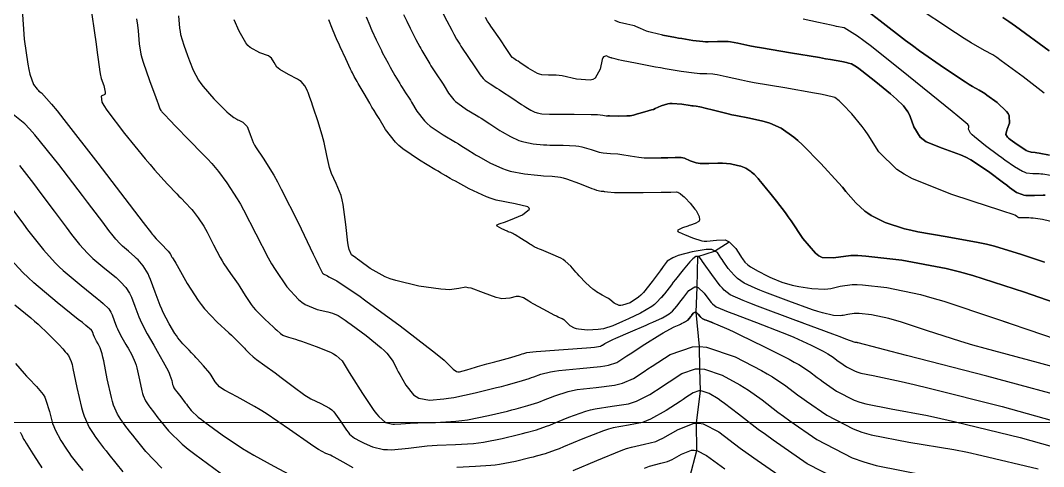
# Model space of a CAD drawing. Header units: metres. Extents: x 837117 to 838477, y 1189012 to 1191015.
# Drawn here: x 837775.3 to 837854.5, y 1189210.5 to 1189245 of the extents above; entities that cross this region are included whole.
import ezdxf

# ---------------------------------------------------------------- set-up
doc = ezdxf.new("R2010")
doc.units = ezdxf.units.M
doc.header["$LTSCALE"] = 0.3
doc.layers.add('COORD', color=7, linetype='Continuous', lineweight=20)
doc.layers.add('DRENAJE', color=5, linetype='Continuous', lineweight=25)
doc.layers.add('COTAS 10', color=1, linetype='Continuous')
doc.layers.add('COTAS INT', color=252, linetype='Continuous')

msp = doc.modelspace()

# ---------------------------------------------------------------- linework, layer by layer
at = {"layer": 'COORD'}
msp.add_line((837476.514, 1189213.872), (838476.514, 1189213.872), dxfattribs=at)
at = {"layer": 'COTAS 10'}
for points, elevation in [([(837780.689, 1189246.552), (837781.173, 1189243.202), (837781.266, 1189242.546), (837781.341, 1189242.007), (837781.462, 1189241.045), (837781.512, 1189240.765), (837781.542, 1189240.657), (837781.578, 1189240.536), (837781.768, 1189239.989), (837781.881, 1189239.477), (837781.869, 1189239.378), (837781.839, 1189239.297), (837781.573, 1189239.161), (837781.613, 1189238.709), (837781.776, 1189238.43), (837782.003, 1189238.084), (837783.372, 1189236.276), (837784.975, 1189234.307), (837785.352, 1189233.859), (837785.698, 1189233.453), (837786.706, 1189232.335), (837787.424, 1189231.594), (837787.588, 1189231.426), (837787.737, 1189231.273), (837788.15, 1189230.851), (837788.483, 1189230.487), (837788.582, 1189230.37), (837788.683, 1189230.246), (837789.074, 1189229.742), (837789.505, 1189229.086), (837789.632, 1189228.868), (837789.762, 1189228.633), (837790.262, 1189227.652), (837790.779, 1189226.65), (837790.921, 1189226.403), (837791.063, 1189226.168), (837791.569, 1189225.43), (837792.05, 1189224.769), (837792.175, 1189224.583), (837792.298, 1189224.396), (837792.712, 1189223.711), (837793.185, 1189223.01), (837793.344, 1189222.813), (837793.515, 1189222.614), (837794.235, 1189221.887), (837794.906, 1189221.269), (837795.047, 1189221.139), (837795.168, 1189221.027), (837795.443, 1189220.772), (837795.628, 1189220.643), (837795.693, 1189220.611), (837795.764, 1189220.581), (837796.07, 1189220.482), (837796.608, 1189220.319), (837796.826, 1189220.247), (837797.073, 1189220.164), (837798.213, 1189219.77), (837799.332, 1189219.314), (837799.565, 1189219.191), (837799.766, 1189219.071), (837800.215, 1189218.653), (837800.599, 1189218.017), (837800.757, 1189217.759), (837800.939, 1189217.467), (837801.786, 1189216.116), (837802.666, 1189214.812), (837802.87, 1189214.548), (837803.055, 1189214.327), (837803.579, 1189213.879), (837804.009, 1189213.755), (837804.136, 1189213.738), (837804.266, 1189213.729), (837804.764, 1189213.756), (837805.49, 1189213.821), (837805.765, 1189213.835), (837806.072, 1189213.847), (837807.444, 1189213.878), (837809.036, 1189213.97), (837809.482, 1189214.022), (837809.929, 1189214.084), (837811.562, 1189214.402), (837813.029, 1189214.759), (837813.372, 1189214.845), (837813.688, 1189214.927), (837814.603, 1189215.179), (837815.369, 1189215.429), (837815.592, 1189215.51), (837815.82, 1189215.596), (837816.681, 1189215.949), (837817.714, 1189216.282), (837818.049, 1189216.355), (837818.407, 1189216.421), (837819.878, 1189216.593), (837821.302, 1189216.772), (837821.63, 1189216.843), (837821.929, 1189216.923), (837822.769, 1189217.289), (837823.603, 1189217.833), (837823.898, 1189218.026), (837824.221, 1189218.236), (837825.619, 1189219.146), (837827.351, 1189219.743), (837827.884, 1189219.756), (837828.44, 1189219.703), (837830.645, 1189218.962), (837832.679, 1189217.905), (837833.129, 1189217.654), (837833.529, 1189217.42), (837834.565, 1189216.722), (837835.486, 1189216.016), (837835.815, 1189215.777), (837836.175, 1189215.519), (837837.739, 1189214.43), (837839.791, 1189213.372), (837840.459, 1189213.134), (837841.17, 1189212.919), (837844.098, 1189212.342), (837847.584, 1189211.771), (837848.647, 1189211.56), (837849.753, 1189211.325), (837854.098, 1189210.288)], 1730), ([(837802.071, 1189245.316), (837802.355, 1189244.638), (837802.44, 1189244.445), (837802.527, 1189244.249), (837802.865, 1189243.52), (837803.185, 1189242.854), (837803.262, 1189242.697), (837803.334, 1189242.552), (837803.549, 1189242.128), (837803.775, 1189241.711), (837803.854, 1189241.57), (837803.939, 1189241.418), (837804.306, 1189240.778), (837804.683, 1189240.139), (837804.776, 1189239.987), (837804.863, 1189239.846), (837805.133, 1189239.43), (837805.412, 1189239.001), (837805.505, 1189238.852), (837805.604, 1189238.689), (837806.018, 1189237.995), (837806.604, 1189237.24), (837806.813, 1189237.04), (837807.041, 1189236.844), (837808.032, 1189236.167), (837809.007, 1189235.593), (837809.225, 1189235.462), (837809.421, 1189235.342), (837809.942, 1189235.01), (837810.432, 1189234.701), (837810.608, 1189234.596), (837810.802, 1189234.483), (837811.649, 1189234.005), (837812.646, 1189233.549), (837812.934, 1189233.45), (837813.228, 1189233.363), (837814.332, 1189233.147), (837815.353, 1189233.035), (837815.594, 1189233.014), (837815.816, 1189232.997), (837816.47, 1189232.971), (837817.122, 1189232.882), (837817.344, 1189232.826), (837817.584, 1189232.755), (837818.6, 1189232.386), (837819.546, 1189232.016), (837819.741, 1189231.945), (837819.908, 1189231.888), (837820.27, 1189231.798), (837820.451, 1189231.79), (837820.504, 1189231.785), (837820.558, 1189231.778), (837820.763, 1189231.742), (837821.316, 1189231.71), (837821.59, 1189231.706), (837821.916, 1189231.703), (837823.529, 1189231.71), (837825.112, 1189231.726), (837825.419, 1189231.729), (837825.669, 1189231.732), (837826.097, 1189231.739), (837826.176, 1189231.723), (837826.206, 1189231.712), (837826.239, 1189231.698), (837826.388, 1189231.622), (837826.611, 1189231.449), (837826.691, 1189231.373), (837826.779, 1189231.286), (837827.164, 1189230.87), (837827.539, 1189230.412), (837827.621, 1189230.298), (837827.693, 1189230.189), (837827.875, 1189229.842), (837827.9, 1189229.57), (837827.874, 1189229.508), (837827.833, 1189229.452), (837827.566, 1189229.3), (837827.193, 1189229.177), (837827.087, 1189229.139), (837826.978, 1189229.1), (837826.572, 1189228.947), (837826.266, 1189228.803), (837826.22, 1189228.77), (837826.191, 1189228.739), (837826.228, 1189228.651), (837826.488, 1189228.535), (837826.6, 1189228.487), (837826.728, 1189228.431), (837827.336, 1189228.172), (837828.059, 1189227.961), (837828.26, 1189227.936), (837828.462, 1189227.925), (837829.194, 1189228.008), (837829.871, 1189228.017), (837830.038, 1189227.959), (837830.197, 1189227.877), (837830.695, 1189227.362), (837831.07, 1189226.782), (837831.152, 1189226.658), (837831.223, 1189226.55), (837831.399, 1189226.29), (837831.624, 1189226.089), (837831.727, 1189226.018), (837831.847, 1189225.94), (837832.425, 1189225.602), (837833.128, 1189225.24), (837833.326, 1189225.147), (837833.526, 1189225.057), (837834.262, 1189224.759), (837835.074, 1189224.513), (837835.322, 1189224.457), (837835.58, 1189224.405), (837836.597, 1189224.261), (837837.59, 1189224.218), (837837.834, 1189224.23), (837838.065, 1189224.254), (837838.783, 1189224.426), (837839.719, 1189224.559), (837840.085, 1189224.557), (837840.499, 1189224.539), (837842.383, 1189224.334), (837844.994, 1189223.781), (837845.867, 1189223.543), (837846.804, 1189223.268), (837850.729, 1189221.967), (837854.51, 1189220.655), (837855.357, 1189220.372)], 1740), ([(837855.066, 1189233.016), (837854.479, 1189233.108), (837854.328, 1189233.124), (837854.182, 1189233.135), (837853.698, 1189233.14), (837853.206, 1189233.209), (837853.056, 1189233.261), (837852.899, 1189233.327), (837852.281, 1189233.683), (837851.536, 1189234.205), (837851.3, 1189234.376), (837851.05, 1189234.558), (837850.039, 1189235.311), (837849.169, 1189236.012), (837849.008, 1189236.162), (837848.882, 1189236.292), (837848.718, 1189236.604), (837848.748, 1189236.774), (837848.745, 1189236.816), (837848.737, 1189236.855), (837848.665, 1189236.978), (837847.899, 1189237.617), (837847.453, 1189237.982), (837846.906, 1189238.428), (837844.083, 1189240.718), (837841.196, 1189243.007), (837840.607, 1189243.452), (837840.11, 1189243.815), (837839.078, 1189244.448), (837838.508, 1189244.575), (837838.303, 1189244.621), (837838.077, 1189244.671), (837837.09, 1189244.887), (837835.915, 1189245.129)], 1750), ([(837855.066, 1189233.016), (837854.479, 1189233.108), (837854.328, 1189233.124), (837854.182, 1189233.135), (837853.698, 1189233.14), (837853.206, 1189233.209), (837853.056, 1189233.261), (837852.899, 1189233.327), (837852.281, 1189233.683), (837851.536, 1189234.205), (837851.3, 1189234.376), (837851.05, 1189234.558), (837850.039, 1189235.311), (837849.169, 1189236.012), (837849.008, 1189236.162), (837848.882, 1189236.292), (837848.718, 1189236.604), (837848.748, 1189236.774), (837848.745, 1189236.816), (837848.737, 1189236.855), (837848.665, 1189236.978), (837847.899, 1189237.617), (837847.453, 1189237.982), (837846.906, 1189238.428), (837844.083, 1189240.718), (837841.196, 1189243.007), (837840.607, 1189243.452), (837840.11, 1189243.815), (837839.078, 1189244.448), (837838.508, 1189244.575), (837838.303, 1189244.621), (837838.077, 1189244.671), (837837.09, 1189244.887), (837835.915, 1189245.129)], 1750), ([(837824.923, 1189231.724), (837825.112, 1189231.726), (837825.419, 1189231.729), (837825.669, 1189231.732), (837826.097, 1189231.739), (837826.176, 1189231.723), (837826.206, 1189231.712), (837826.239, 1189231.698), (837826.388, 1189231.622), (837826.611, 1189231.449), (837826.691, 1189231.373), (837826.779, 1189231.286), (837827.164, 1189230.87), (837827.539, 1189230.412), (837827.621, 1189230.298), (837827.693, 1189230.189), (837827.875, 1189229.842), (837827.9, 1189229.57), (837827.874, 1189229.508), (837827.833, 1189229.452), (837827.566, 1189229.3), (837827.193, 1189229.177), (837827.087, 1189229.139), (837826.978, 1189229.1), (837826.572, 1189228.947), (837826.266, 1189228.803), (837826.22, 1189228.77), (837826.191, 1189228.739), (837826.228, 1189228.651), (837826.488, 1189228.535), (837826.6, 1189228.487), (837826.728, 1189228.431), (837827.336, 1189228.172), (837828.059, 1189227.961), (837828.26, 1189227.936), (837828.462, 1189227.925), (837829.194, 1189228.008), (837829.871, 1189228.017), (837830.038, 1189227.959), (837830.197, 1189227.877), (837830.695, 1189227.362), (837831.07, 1189226.782), (837831.152, 1189226.658), (837831.223, 1189226.55), (837831.399, 1189226.29), (837831.624, 1189226.089), (837831.727, 1189226.018), (837831.847, 1189225.94), (837832.425, 1189225.602), (837833.128, 1189225.24), (837833.326, 1189225.147), (837833.526, 1189225.057), (837834.262, 1189224.759), (837835.074, 1189224.513), (837835.322, 1189224.457), (837835.58, 1189224.405), (837836.597, 1189224.261), (837837.59, 1189224.218), (837837.834, 1189224.23), (837838.065, 1189224.254), (837838.783, 1189224.426), (837839.719, 1189224.559), (837840.085, 1189224.557), (837840.499, 1189224.539), (837842.383, 1189224.334), (837844.994, 1189223.781), (837845.867, 1189223.543), (837846.804, 1189223.268), (837850.729, 1189221.967), (837851.82, 1189221.589)], 1740), ([(837786.263, 1189210.325), (837785.018, 1189211.626), (837784.195, 1189212.658), (837784.017, 1189212.881), (837783.862, 1189213.076), (837783.486, 1189213.557), (837783.243, 1189213.89), (837783.171, 1189213.992), (837783.098, 1189214.099), (837782.819, 1189214.52), (837782.524, 1189215.214), (837782.44, 1189215.492), (837782.355, 1189215.808), (837782.042, 1189217.259), (837781.764, 1189218.66), (837781.702, 1189218.943), (837781.646, 1189219.182), (837781.497, 1189219.667), (837781.388, 1189219.861), (837781.357, 1189219.916), (837781.325, 1189219.971), (837781.209, 1189220.174), (837781.102, 1189220.377), (837781.076, 1189220.432), (837781.052, 1189220.486), (837780.979, 1189220.677), (837780.918, 1189220.844), (837780.901, 1189220.883), (837780.883, 1189220.918), (837780.82, 1189221.021), (837780.374, 1189221.399), (837780.116, 1189221.609), (837779.798, 1189221.864), (837778.164, 1189223.164), (837776.343, 1189224.697), (837775.908, 1189225.099), (837775.502, 1189225.491), (837774.288, 1189226.826)], 1720)]:
    msp.add_lwpolyline(points, dxfattribs=dict(at, elevation=elevation))
at = {"layer": 'COTAS INT'}
for points, elevation in [([(837775.455, 1189245.889), (837775.613, 1189243.582), (837775.884, 1189241.638), (837775.961, 1189241.229), (837776.04, 1189240.876), (837776.334, 1189240.068), (837776.611, 1189239.701), (837776.679, 1189239.626), (837776.744, 1189239.562), (837776.946, 1189239.426), (837777.723, 1189238.551), (837778.15, 1189238.02), (837778.669, 1189237.365), (837781.305, 1189233.959), (837784.811, 1189229.385), (837785.458, 1189228.54), (837785.474, 1189228.519), (837785.478, 1189228.514), (837785.481, 1189228.509), (837785.492, 1189228.495), (837785.502, 1189228.484), (837785.506, 1189228.48), (837785.51, 1189228.477), (837785.526, 1189228.464), (837785.559, 1189228.427), (837785.575, 1189228.409), (837785.592, 1189228.387), (837785.677, 1189228.279), (837785.835, 1189228.097), (837785.898, 1189228.028), (837785.97, 1189227.952), (837786.303, 1189227.609), (837786.624, 1189227.281), (837786.69, 1189227.213), (837786.744, 1189227.155), (837786.857, 1189227.029), (837786.905, 1189226.956), (837786.919, 1189226.932), (837786.934, 1189226.906), (837786.989, 1189226.797), (837787.047, 1189226.686), (837787.062, 1189226.658), (837787.078, 1189226.632), (837787.134, 1189226.55), (837787.336, 1189226.215), (837787.443, 1189226.03), (837787.573, 1189225.805), (837788.227, 1189224.656), (837789.071, 1189223.337), (837789.32, 1189223.004), (837789.576, 1189222.686), (837790.555, 1189221.653), (837791.448, 1189220.822), (837791.651, 1189220.631), (837791.833, 1189220.457), (837792.329, 1189219.967), (837792.662, 1189219.623), (837792.742, 1189219.54), (837792.816, 1189219.462), (837793.042, 1189219.225), (837793.343, 1189218.96), (837793.465, 1189218.864), (837793.603, 1189218.759), (837794.242, 1189218.297), (837795.032, 1189217.726), (837795.266, 1189217.551), (837795.506, 1189217.369), (837796.428, 1189216.652), (837797.344, 1189215.988), (837797.581, 1189215.839), (837797.811, 1189215.706), (837798.579, 1189215.352), (837799.252, 1189214.987), (837799.422, 1189214.846), (837799.584, 1189214.688), (837800.108, 1189213.973), (837800.563, 1189213.267), (837800.681, 1189213.114), (837800.797, 1189212.979), (837801.185, 1189212.646), (837801.62, 1189212.416), (837801.765, 1189212.346), (837801.92, 1189212.273), (837802.569, 1189211.989), (837803.431, 1189211.788), (837803.722, 1189211.768), (837804.035, 1189211.763), (837805.352, 1189211.876), (837806.8, 1189212.05), (837807.195, 1189212.085), (837807.589, 1189212.114), (837808.989, 1189212.17), (837810.386, 1189212.251), (837810.776, 1189212.296), (837811.169, 1189212.351), (837812.6, 1189212.629), (837813.887, 1189212.942), (837814.188, 1189213.018), (837814.465, 1189213.09), (837815.267, 1189213.311), (837816.043, 1189213.575), (837816.304, 1189213.674), (837816.585, 1189213.785), (837817.766, 1189214.278), (837819.081, 1189214.753), (837819.446, 1189214.852), (837819.811, 1189214.937), (837821.133, 1189215.127), (837822.385, 1189215.328), (837822.706, 1189215.42), (837823.015, 1189215.527), (837824.039, 1189216.046), (837824.997, 1189216.671), (837825.264, 1189216.846), (837825.533, 1189217.021), (837826.51, 1189217.657), (837827.588, 1189218.029), (837827.92, 1189218.037), (837828.267, 1189218.004), (837829.639, 1189217.542), (837831.006, 1189216.803), (837831.349, 1189216.595), (837831.677, 1189216.385), (837832.732, 1189215.616), (837833.964, 1189214.673), (837834.403, 1189214.353), (837834.884, 1189214.008), (837836.976, 1189212.551), (837839.721, 1189211.136), (837840.614, 1189210.818), (837841.565, 1189210.531), (837845.48, 1189209.76)], 1728), ([(837840.187, 1189246.3), (837841.889, 1189245.003), (837843.834, 1189243.482), (837844.373, 1189243.079), (837844.912, 1189242.685), (837846.86, 1189241.329), (837848.457, 1189240.275), (837848.774, 1189240.071), (837849.037, 1189239.904), (837849.537, 1189239.622), (837849.842, 1189239.455), (837849.982, 1189239.361), (837850.147, 1189239.248), (837850.941, 1189238.667), (837851.665, 1189237.987), (837851.785, 1189237.812), (837851.869, 1189237.641), (837851.882, 1189237.07), (837851.708, 1189236.609), (837851.675, 1189236.508), (837851.648, 1189236.419), (837851.605, 1189236.194), (837851.74, 1189235.983), (837851.825, 1189235.902), (837851.93, 1189235.812), (837852.484, 1189235.406), (837853.069, 1189235.031), (837853.193, 1189234.96), (837853.302, 1189234.903), (837853.561, 1189234.818), (837853.874, 1189234.788), (837854.016, 1189234.766), (837854.183, 1189234.738), (837854.987, 1189234.59)], 1752), ([(837854.987, 1189234.59), (837854.183, 1189234.738), (837854.016, 1189234.766), (837853.874, 1189234.788), (837853.561, 1189234.818), (837853.302, 1189234.903), (837853.193, 1189234.96), (837853.069, 1189235.031), (837852.484, 1189235.406), (837851.93, 1189235.812), (837851.825, 1189235.902), (837851.74, 1189235.983), (837851.605, 1189236.194), (837851.648, 1189236.419), (837851.675, 1189236.508), (837851.708, 1189236.609), (837851.882, 1189237.07), (837851.869, 1189237.641), (837851.785, 1189237.812), (837851.665, 1189237.987), (837850.941, 1189238.667), (837850.147, 1189239.248), (837849.982, 1189239.361), (837849.842, 1189239.455), (837849.537, 1189239.622), (837849.037, 1189239.904), (837848.774, 1189240.071), (837848.457, 1189240.275), (837846.86, 1189241.329), (837844.912, 1189242.685), (837844.373, 1189243.079), (837843.834, 1189243.482), (837841.889, 1189245.003), (837840.187, 1189246.3)], 1752), ([(837854.567, 1189239.388), (837852.954, 1189240.674), (837851.256, 1189241.915), (837850.905, 1189242.158), (837850.606, 1189242.358), (837849.955, 1189242.715), (837848.916, 1189243.299), (837848.373, 1189243.641), (837847.718, 1189244.062), (837844.429, 1189246.233)], 1754), ([(837854.567, 1189239.388), (837852.954, 1189240.674), (837851.256, 1189241.915), (837850.905, 1189242.158), (837850.606, 1189242.358), (837849.955, 1189242.715), (837848.916, 1189243.299), (837848.373, 1189243.641), (837847.718, 1189244.062), (837844.429, 1189246.233)], 1754), ([(837784.307, 1189245.153), (837784.37, 1189244.662), (837784.421, 1189244.235), (837784.509, 1189243.223), (837784.638, 1189242.423), (837784.715, 1189242.13), (837784.809, 1189241.806), (837785.298, 1189240.379), (837785.791, 1189239.051), (837785.889, 1189238.789), (837785.969, 1189238.574), (837786.116, 1189238.179), (837786.193, 1189238.054), (837786.229, 1189238.008), (837786.271, 1189237.957), (837786.474, 1189237.735), (837786.916, 1189237.278), (837787.33, 1189236.849), (837788.385, 1189235.759), (837789.416, 1189234.693), (837789.624, 1189234.479), (837789.798, 1189234.299), (837790.144, 1189233.944), (837790.396, 1189233.638), (837790.511, 1189233.49), (837790.645, 1189233.315), (837791.291, 1189232.454), (837792.105, 1189231.217), (837792.345, 1189230.804), (837792.591, 1189230.361), (837793.534, 1189228.506), (837794.503, 1189226.626), (837794.766, 1189226.166), (837795.026, 1189225.732), (837795.945, 1189224.386), (837796.855, 1189223.403), (837797.109, 1189223.199), (837797.364, 1189223.023), (837798.295, 1189222.634), (837799.114, 1189222.439), (837799.299, 1189222.387), (837799.465, 1189222.335), (837799.913, 1189222.152), (837800.448, 1189221.806), (837800.668, 1189221.651), (837800.92, 1189221.47), (837802.09, 1189220.603), (837803.245, 1189219.667), (837803.486, 1189219.443), (837803.694, 1189219.233), (837804.161, 1189218.602), (837804.463, 1189217.994), (837804.566, 1189217.799), (837804.678, 1189217.593), (837805.15, 1189216.753), (837805.754, 1189216.02), (837805.948, 1189215.881), (837806.154, 1189215.769), (837806.994, 1189215.6), (837808.093, 1189215.695), (837808.461, 1189215.751), (837808.858, 1189215.82), (837810.523, 1189216.174), (837812.171, 1189216.575), (837812.557, 1189216.672), (837812.912, 1189216.764), (837813.938, 1189217.047), (837814.696, 1189217.283), (837814.881, 1189217.346), (837815.055, 1189217.408), (837815.596, 1189217.619), (837816.346, 1189217.81), (837816.653, 1189217.859), (837817.003, 1189217.906), (837818.623, 1189218.059), (837820.219, 1189218.217), (837820.554, 1189218.267), (837820.843, 1189218.32), (837821.499, 1189218.533), (837822.043, 1189218.888), (837822.262, 1189219.03), (837822.51, 1189219.191), (837823.649, 1189219.933), (837824.807, 1189220.667), (837825.066, 1189220.823), (837825.299, 1189220.959), (837825.918, 1189221.282), (837826.314, 1189221.453), (837826.406, 1189221.494), (837826.49, 1189221.532), (837826.731, 1189221.643), (837826.905, 1189221.744), (837826.946, 1189221.775), (837826.985, 1189221.808), (837827.101, 1189221.936), (837827.208, 1189222.081), (837827.24, 1189222.124), (837827.274, 1189222.168), (837827.408, 1189222.334), (837827.553, 1189222.43), (837827.595, 1189222.428), (837827.638, 1189222.415), (837827.796, 1189222.265), (837827.941, 1189222.074), (837827.976, 1189222.034), (837828.007, 1189221.999), (837828.1, 1189221.921), (837828.303, 1189221.834), (837828.404, 1189221.795), (837828.525, 1189221.748), (837829.124, 1189221.522), (837830.148, 1189221.086), (837830.537, 1189220.906), (837830.972, 1189220.701), (837832.922, 1189219.748), (837834.823, 1189218.773), (837835.227, 1189218.554), (837835.577, 1189218.357), (837836.398, 1189217.828), (837837.009, 1189217.36), (837837.226, 1189217.201), (837837.465, 1189217.031), (837838.501, 1189216.309), (837839.862, 1189215.607), (837840.304, 1189215.449), (837840.776, 1189215.307), (837842.716, 1189214.925), (837845.543, 1189214.413), (837846.574, 1189214.19), (837847.712, 1189213.93), (837852.716, 1189212.697), (837858.678, 1189211.032)], 1732), ([(837787.556, 1189245.4), (837787.632, 1189244.439), (837787.671, 1189244.188), (837787.719, 1189243.942), (837787.961, 1189243.108), (837788.252, 1189242.328), (837788.331, 1189242.117), (837788.41, 1189241.908), (837788.691, 1189241.172), (837789.106, 1189240.392), (837789.27, 1189240.156), (837789.454, 1189239.911), (837790.297, 1189238.952), (837791.13, 1189238.111), (837791.308, 1189237.94), (837791.464, 1189237.796), (837791.837, 1189237.5), (837792.08, 1189237.371), (837792.153, 1189237.332), (837792.229, 1189237.293), (837792.524, 1189237.139), (837792.801, 1189236.897), (837792.866, 1189236.802), (837792.926, 1189236.695), (837793.099, 1189236.205), (837793.34, 1189235.573), (837793.442, 1189235.376), (837793.56, 1189235.17), (837794.117, 1189234.346), (837794.93, 1189233.043), (837795.21, 1189232.535), (837795.513, 1189231.962), (837796.807, 1189229.361), (837797.979, 1189226.924), (837798.206, 1189226.454), (837798.391, 1189226.074), (837798.706, 1189225.442), (837798.745, 1189225.4), (837798.756, 1189225.391), (837798.767, 1189225.384), (837798.807, 1189225.367), (837798.985, 1189225.281), (837799.082, 1189225.23), (837799.201, 1189225.168), (837799.805, 1189224.842), (837801.007, 1189224.063), (837801.503, 1189223.714), (837802.069, 1189223.307), (837804.703, 1189221.357), (837807.218, 1189219.428), (837807.71, 1189219.035), (837808.113, 1189218.703), (837808.828, 1189218.01), (837809.073, 1189217.82), (837809.179, 1189217.805), (837809.302, 1189217.806), (837809.884, 1189217.942), (837810.541, 1189218.161), (837810.712, 1189218.213), (837810.878, 1189218.262), (837811.434, 1189218.41), (837812.035, 1189218.563), (837812.228, 1189218.615), (837812.434, 1189218.672), (837813.274, 1189218.915), (837814.022, 1189219.138), (837814.169, 1189219.182), (837814.29, 1189219.219), (837814.51, 1189219.29), (837814.979, 1189219.339), (837815.257, 1189219.362), (837815.599, 1189219.39), (837817.367, 1189219.524), (837819.137, 1189219.662), (837819.479, 1189219.691), (837819.757, 1189219.716), (837820.229, 1189219.776), (837820.312, 1189219.83), (837820.345, 1189219.852), (837820.383, 1189219.877), (837820.557, 1189219.99), (837820.985, 1189220.21), (837821.184, 1189220.301), (837821.417, 1189220.407), (837822.546, 1189220.899), (837823.749, 1189221.42), (837824.029, 1189221.543), (837824.286, 1189221.658), (837825.02, 1189221.996), (837825.547, 1189222.303), (837825.674, 1189222.398), (837825.791, 1189222.496), (837826.145, 1189222.888), (837826.469, 1189223.329), (837826.567, 1189223.458), (837826.67, 1189223.591), (837827.076, 1189224.099), (837827.52, 1189224.388), (837827.647, 1189224.384), (837827.776, 1189224.343), (837828.258, 1189223.889), (837828.7, 1189223.306), (837828.804, 1189223.184), (837828.9, 1189223.079), (837829.181, 1189222.841), (837829.798, 1189222.578), (837830.106, 1189222.457), (837830.473, 1189222.315), (837832.294, 1189221.629), (837834.286, 1189220.859), (837834.762, 1189220.665), (837835.204, 1189220.479), (837836.524, 1189219.876), (837837.458, 1189219.398), (837837.656, 1189219.29), (837837.828, 1189219.193), (837838.231, 1189218.933), (837838.531, 1189218.703), (837838.638, 1189218.626), (837838.755, 1189218.542), (837839.264, 1189218.187), (837839.932, 1189217.843), (837840.149, 1189217.765), (837840.381, 1189217.695), (837841.334, 1189217.508), (837843.503, 1189217.056), (837844.501, 1189216.82), (837845.671, 1189216.535), (837851.334, 1189215.107), (837858.427, 1189213.126)], 1734), ([(837857.586, 1189215.435), (837850.14, 1189217.468), (837843.915, 1189219.068), (837842.721, 1189219.375), (837841.757, 1189219.624), (837840.185, 1189220.034), (837840.117, 1189220.056), (837840.101, 1189220.061), (837840.086, 1189220.065), (837840.041, 1189220.075), (837840.009, 1189220.078), (837839.995, 1189220.078), (837839.979, 1189220.076), (837839.967, 1189220.073), (837839.941, 1189220.073), (837839.224, 1189220.337), (837838.778, 1189220.502), (837838.225, 1189220.707), (837835.335, 1189221.783), (837832.374, 1189222.9), (837831.776, 1189223.132), (837831.274, 1189223.329), (837830.263, 1189223.761), (837829.811, 1189224.133), (837829.661, 1189224.292), (837829.502, 1189224.476), (837828.838, 1189225.345), (837828.243, 1189226.181), (837828.127, 1189226.344), (837828.032, 1189226.478), (837827.865, 1189226.717), (837827.809, 1189226.746), (837827.784, 1189226.748), (837827.755, 1189226.748), (837827.617, 1189226.725), (837827.363, 1189226.544), (837827.261, 1189226.444), (837827.146, 1189226.323), (837826.615, 1189225.704), (837826.019, 1189224.956), (837825.862, 1189224.753), (837825.709, 1189224.552), (837825.188, 1189223.84), (837824.598, 1189223.185), (837824.401, 1189223.02), (837824.19, 1189222.862), (837823.309, 1189222.349), (837822.39, 1189221.915), (837822.155, 1189221.807), (837821.929, 1189221.704), (837821.182, 1189221.375), (837820.462, 1189221.143), (837820.252, 1189221.102), (837820.038, 1189221.071), (837819.228, 1189221.04), (837818.51, 1189221.11), (837818.354, 1189221.142), (837818.217, 1189221.18), (837817.877, 1189221.361), (837817.689, 1189221.55), (837817.648, 1189221.592), (837817.612, 1189221.63), (837817.523, 1189221.731), (837817.447, 1189221.8), (837817.42, 1189221.818), (837817.391, 1189221.836), (837817.261, 1189221.897), (837816.955, 1189222.044), (837816.814, 1189222.116), (837816.648, 1189222.202), (837815.848, 1189222.627), (837815.02, 1189223.076), (837814.837, 1189223.178), (837814.675, 1189223.27), (837814.256, 1189223.521), (837813.921, 1189223.634), (837813.812, 1189223.64), (837813.696, 1189223.634), (837813.217, 1189223.519), (837812.582, 1189223.465), (837812.367, 1189223.498), (837812.136, 1189223.551), (837811.159, 1189223.914), (837810.205, 1189224.271), (837809.988, 1189224.32), (837809.792, 1189224.348), (837809.253, 1189224.269), (837808.533, 1189224.162), (837808.223, 1189224.172), (837807.865, 1189224.2), (837806.171, 1189224.444), (837804.369, 1189224.871), (837803.943, 1189225.015), (837803.549, 1189225.169), (837802.388, 1189225.816), (837801.586, 1189226.412), (837801.417, 1189226.534), (837801.272, 1189226.638), (837800.943, 1189226.855), (837800.769, 1189227.276), (837800.722, 1189227.508), (837800.675, 1189227.789), (837800.509, 1189229.219), (837800.297, 1189230.774), (837800.22, 1189231.133), (837800.136, 1189231.462), (837799.768, 1189232.395), (837799.4, 1189233.173), (837799.316, 1189233.405), (837799.24, 1189233.643), (837799.03, 1189234.563), (837798.826, 1189235.564), (837798.754, 1189235.853), (837798.676, 1189236.148), (837798.338, 1189237.259), (837798.009, 1189238.243), (837797.937, 1189238.459), (837797.872, 1189238.65), (837797.707, 1189239.133), (837797.583, 1189239.455), (837797.545, 1189239.544), (837797.504, 1189239.634), (837797.344, 1189239.958), (837797.044, 1189240.292), (837796.916, 1189240.388), (837796.769, 1189240.486), (837796.075, 1189240.85), (837795.405, 1189241.221), (837795.273, 1189241.322), (837795.164, 1189241.423), (837794.963, 1189241.784), (837794.763, 1189242.117), (837794.654, 1189242.2), (837794.522, 1189242.28), (837793.854, 1189242.536), (837793.109, 1189242.931), (837792.93, 1189243.098), (837792.761, 1189243.289), (837792.248, 1189244.19), (837791.862, 1189245.078)], 1736), ([(837858.565, 1189217.287), (837854.14, 1189218.495), (837850.016, 1189219.596), (837849.039, 1189219.874), (837848.133, 1189220.14), (837845.457, 1189221.001), (837843.461, 1189221.662), (837842.984, 1189221.802), (837842.54, 1189221.923), (837841.212, 1189222.204), (837840.254, 1189222.308), (837840.043, 1189222.318), (837839.857, 1189222.319), (837839.381, 1189222.251), (837839.016, 1189222.163), (837838.898, 1189222.152), (837838.774, 1189222.145), (837838.269, 1189222.167), (837837.402, 1189222.371), (837837.05, 1189222.479), (837836.649, 1189222.61), (837834.798, 1189223.271), (837832.95, 1189223.979), (837832.551, 1189224.139), (837832.201, 1189224.285), (837831.344, 1189224.682), (837830.829, 1189225.036), (837830.694, 1189225.155), (837830.563, 1189225.283), (837830.118, 1189225.817), (837829.733, 1189226.365), (837829.639, 1189226.501), (837829.551, 1189226.63), (837829.28, 1189227.039), (837828.836, 1189227.271), (837828.64, 1189227.288), (837828.411, 1189227.285), (837827.32, 1189227.105), (837826.233, 1189226.802), (837826.007, 1189226.722), (837825.815, 1189226.644), (837825.391, 1189226.375), (837825.085, 1189225.975), (837824.966, 1189225.814), (837824.833, 1189225.632), (837824.232, 1189224.792), (837823.545, 1189223.942), (837823.358, 1189223.753), (837823.173, 1189223.584), (837822.518, 1189223.144), (837821.937, 1189222.953), (837821.798, 1189222.943), (837821.669, 1189222.951), (837821.284, 1189223.131), (837820.945, 1189223.408), (837820.845, 1189223.476), (837820.743, 1189223.541), (837820.351, 1189223.747), (837819.91, 1189224.006), (837819.776, 1189224.105), (837819.638, 1189224.215), (837819.096, 1189224.709), (837818.567, 1189225.251), (837818.437, 1189225.39), (837818.314, 1189225.526), (837817.927, 1189225.979), (837817.483, 1189226.386), (837817.324, 1189226.493), (837817.149, 1189226.598), (837816.386, 1189226.954), (837815.661, 1189227.243), (837815.51, 1189227.305), (837815.38, 1189227.359), (837815.09, 1189227.49), (837814.849, 1189227.633), (837814.751, 1189227.694), (837814.638, 1189227.765), (837814.114, 1189228.102), (837813.613, 1189228.42), (837813.514, 1189228.479), (837813.433, 1189228.527), (837813.285, 1189228.595), (837813.156, 1189228.631), (837813.086, 1189228.659), (837813.003, 1189228.694), (837812.578, 1189228.882), (837812.231, 1189229.087), (837812.195, 1189229.131), (837812.186, 1189229.171), (837812.374, 1189229.272), (837812.869, 1189229.42), (837813.054, 1189229.49), (837813.26, 1189229.572), (837814.178, 1189229.974), (837814.733, 1189230.397), (837814.71, 1189230.494), (837814.61, 1189230.582), (837813.615, 1189230.823), (837812.159, 1189231.11), (837811.77, 1189231.227), (837811.387, 1189231.359), (837810.053, 1189231.972), (837808.987, 1189232.565), (837808.773, 1189232.686), (837808.594, 1189232.787), (837808.239, 1189232.997), (837807.85, 1189233.233), (837807.65, 1189233.351), (837807.41, 1189233.492), (837806.207, 1189234.194), (837804.913, 1189235.078), (837804.615, 1189235.334), (837804.342, 1189235.596), (837803.576, 1189236.581), (837803.079, 1189237.425), (837802.977, 1189237.597), (837802.89, 1189237.742), (837802.704, 1189238.042), (837802.531, 1189238.322), (837802.452, 1189238.455), (837802.36, 1189238.612), (837801.915, 1189239.376), (837801.475, 1189240.138), (837801.386, 1189240.293), (837801.311, 1189240.424), (837801.159, 1189240.695), (837801.022, 1189240.973), (837800.957, 1189241.108), (837800.88, 1189241.268), (837800.503, 1189242.058), (837800.07, 1189242.991), (837799.959, 1189243.242), (837799.85, 1189243.49), (837799.487, 1189244.359), (837799.194, 1189245.074)], 1738), ([(837804.984, 1189245.507), (837805.226, 1189244.983), (837805.491, 1189244.439), (837805.567, 1189244.286), (837805.645, 1189244.131), (837805.939, 1189243.561), (837806.239, 1189242.997), (837806.322, 1189242.847), (837806.404, 1189242.698), (837806.697, 1189242.181), (837807.007, 1189241.666), (837807.099, 1189241.519), (837807.194, 1189241.371), (837807.562, 1189240.819), (837807.934, 1189240.26), (837808.033, 1189240.106), (837808.129, 1189239.954), (837808.459, 1189239.408), (837808.866, 1189238.885), (837809.011, 1189238.746), (837809.17, 1189238.61), (837809.857, 1189238.14), (837810.604, 1189237.694), (837810.801, 1189237.572), (837810.992, 1189237.452), (837811.646, 1189237.023), (837812.27, 1189236.615), (837812.443, 1189236.507), (837812.617, 1189236.401), (837813.245, 1189236.038), (837813.898, 1189235.739), (837814.086, 1189235.674), (837814.279, 1189235.617), (837815.001, 1189235.476), (837815.811, 1189235.403), (837816.058, 1189235.39), (837816.315, 1189235.379), (837817.323, 1189235.364), (837818.31, 1189235.316), (837818.553, 1189235.285), (837818.783, 1189235.246), (837819.503, 1189235.04), (837820.118, 1189234.833), (837820.282, 1189234.793), (837820.442, 1189234.762), (837820.998, 1189234.712), (837821.558, 1189234.686), (837821.721, 1189234.669), (837821.888, 1189234.648), (837822.519, 1189234.538), (837823.199, 1189234.429), (837823.397, 1189234.409), (837823.598, 1189234.393), (837824.359, 1189234.373), (837825.089, 1189234.385), (837825.271, 1189234.39), (837825.444, 1189234.396), (837825.995, 1189234.422), (837826.474, 1189234.402), (837826.601, 1189234.378), (837826.727, 1189234.346), (837827.161, 1189234.163), (837827.639, 1189233.988), (837827.791, 1189233.96), (837827.952, 1189233.94), (837828.607, 1189233.946), (837829.297, 1189233.979), (837829.48, 1189233.977), (837829.66, 1189233.971), (837830.279, 1189233.911), (837830.826, 1189233.803), (837830.959, 1189233.768), (837831.084, 1189233.73), (837831.473, 1189233.572), (837831.781, 1189233.39), (837831.857, 1189233.338), (837831.928, 1189233.284), (837832.148, 1189233.082), (837832.356, 1189232.848), (837832.419, 1189232.775), (837832.485, 1189232.698), (837832.744, 1189232.39), (837833.083, 1189231.977), (837833.199, 1189231.834), (837833.326, 1189231.679), (837833.863, 1189231.017), (837834.541, 1189230.124), (837834.756, 1189229.823), (837834.982, 1189229.499), (837835.897, 1189228.139), (837836.864, 1189226.988), (837837.124, 1189226.798), (837837.38, 1189226.662), (837838.274, 1189226.635), (837839.613, 1189226.811), (837840.15, 1189226.805), (837840.758, 1189226.774), (837843.554, 1189226.464), (837846.997, 1189225.799), (837848.014, 1189225.544), (837849.058, 1189225.259), (837853.059, 1189223.977), (837856.47, 1189222.779)], 1742), ([(837807.956, 1189245.71), (837808.328, 1189244.994), (837808.703, 1189244.284), (837808.79, 1189244.123), (837808.868, 1189243.978), (837809.088, 1189243.583), (837809.33, 1189243.193), (837809.423, 1189243.051), (837809.526, 1189242.895), (837810.456, 1189241.519), (837810.56, 1189241.361), (837810.654, 1189241.218), (837810.901, 1189240.822), (837811.129, 1189240.53), (837811.209, 1189240.452), (837811.298, 1189240.376), (837811.682, 1189240.114), (837812.202, 1189239.795), (837812.376, 1189239.683), (837812.563, 1189239.561), (837813.349, 1189239.036), (837814.108, 1189238.528), (837814.278, 1189238.417), (837814.432, 1189238.319), (837814.842, 1189238.07), (837815.15, 1189237.93), (837815.239, 1189237.899), (837815.329, 1189237.872), (837815.671, 1189237.805), (837816.269, 1189237.772), (837816.522, 1189237.766), (837816.813, 1189237.761), (837818.177, 1189237.757), (837819.499, 1189237.75), (837819.763, 1189237.744), (837819.982, 1189237.736), (837820.406, 1189237.693), (837820.671, 1189237.65), (837820.791, 1189237.641)], 1744), ([(837855.422, 1189229.382), (837854.451, 1189229.612), (837853.713, 1189229.699), (837853.547, 1189229.714), (837853.398, 1189229.726), (837853.003, 1189229.736), (837852.768, 1189229.727), (837852.722, 1189229.727), (837852.683, 1189229.728), (837852.608, 1189229.738), (837852.57, 1189229.765), (837852.555, 1189229.776), (837852.537, 1189229.789), (837852.456, 1189229.85), (837852.354, 1189229.915), (837852.324, 1189229.93), (837852.292, 1189229.944), (837852.17, 1189229.986), (837851.365, 1189230.245), (837850.904, 1189230.396), (837850.339, 1189230.582), (837847.436, 1189231.537), (837844.392, 1189232.764), (837843.738, 1189233.121), (837843.166, 1189233.486), (837841.782, 1189234.862), (837840.943, 1189236.179), (837840.715, 1189236.505), (837840.488, 1189236.814), (837839.681, 1189237.793), (837838.995, 1189238.516), (837838.843, 1189238.665), (837838.709, 1189238.791), (837838.362, 1189239.059), (837837.627, 1189239.248), (837837.248, 1189239.323), (837836.792, 1189239.408), (837834.509, 1189239.801), (837832.119, 1189240.21), (837831.596, 1189240.307), (837831.133, 1189240.396), (837829.961, 1189240.656), (837829.255, 1189240.822), (837829.086, 1189240.851), (837828.929, 1189240.873), (837828.457, 1189240.893), (837827.91, 1189240.907), (837827.705, 1189240.925), (837827.476, 1189240.949), (837826.459, 1189241.089), (837825.228, 1189241.291), (837824.865, 1189241.356), (837824.492, 1189241.423), (837823.065, 1189241.698), (837821.86, 1189241.941), (837821.628, 1189241.989), (837821.439, 1189242.029), (837821.122, 1189242.101), (837821.087, 1189242.117), (837821.076, 1189242.121), (837821.065, 1189242.124), (837821.021, 1189242.133), (837820.94, 1189242.163), (837820.905, 1189242.18), (837820.866, 1189242.2), (837820.679, 1189242.303), (837820.47, 1189242.22), (837820.416, 1189242.124), (837820.364, 1189241.995), (837820.19, 1189241.262), (837819.812, 1189240.57), (837819.631, 1189240.467), (837819.417, 1189240.402), (837818.37, 1189240.486), (837817.268, 1189240.735), (837817.019, 1189240.775), (837816.795, 1189240.801), (837816.19, 1189240.787), (837815.68, 1189240.812), (837815.515, 1189240.863), (837815.34, 1189240.932), (837814.623, 1189241.341), (837813.975, 1189241.779), (837813.844, 1189241.867), (837813.733, 1189241.94), (837813.506, 1189242.087), (837813.426, 1189242.142), (837813.407, 1189242.158), (837813.391, 1189242.174), (837813.343, 1189242.235), (837813.179, 1189242.483), (837813.088, 1189242.616), (837812.978, 1189242.778), (837812.419, 1189243.596), (837811.858, 1189244.419), (837811.746, 1189244.583), (837811.654, 1189244.72), (837811.48, 1189244.985), (837811.333, 1189245.258)], 1746), ([(837854.64, 1189231.482), (837854.491, 1189231.483), (837853.835, 1189231.463), (837853.167, 1189231.478), (837853.01, 1189231.5), (837852.865, 1189231.531), (837852.444, 1189231.71), (837851.903, 1189232.098), (837851.683, 1189232.26), (837851.431, 1189232.447), (837850.269, 1189233.318), (837848.889, 1189234.221), (837848.5, 1189234.427), (837848.109, 1189234.614), (837846.672, 1189235.133), (837845.451, 1189235.627), (837845.196, 1189235.799), (837844.977, 1189235.987), (837844.484, 1189236.79), (837844.205, 1189237.591), (837844.12, 1189237.776), (837844.031, 1189237.946), (837843.685, 1189238.428), (837843.133, 1189238.942), (837842.914, 1189239.131), (837842.667, 1189239.341), (837841.539, 1189240.271), (837840.451, 1189241.133), (837840.229, 1189241.301), (837840.042, 1189241.438), (837839.652, 1189241.676), (837839.438, 1189241.725), (837839.36, 1189241.742), (837839.275, 1189241.761), (837838.903, 1189241.842), (837838.039, 1189242.003), (837837.644, 1189242.071), (837837.18, 1189242.15), (837834.944, 1189242.523), (837832.687, 1189242.906), (837832.211, 1189242.991), (837831.799, 1189243.067), (837830.85, 1189243.269), (837830.288, 1189243.375), (837830.12, 1189243.392), (837829.947, 1189243.402), (837829.277, 1189243.392), (837828.555, 1189243.378), (837828.349, 1189243.386), (837828.14, 1189243.399), (837827.362, 1189243.488), (837826.524, 1189243.626), (837826.276, 1189243.67), (837826.023, 1189243.716), (837825.051, 1189243.903), (837824.169, 1189244.103), (837823.972, 1189244.157), (837823.795, 1189244.211), (837823.328, 1189244.401), (837822.962, 1189244.566), (837822.849, 1189244.604), (837822.731, 1189244.638), (837822.266, 1189244.734), (837821.706, 1189244.885), (837821.528, 1189244.954), (837821.341, 1189245.035)], 1748), ([(837851.37, 1189245.261), (837851.828, 1189244.955), (837852.366, 1189244.583), (837854.967, 1189242.682)], 1756), ([(837854.967, 1189242.682), (837852.366, 1189244.583), (837851.828, 1189244.955), (837851.37, 1189245.261)], 1756), ([(837824.923, 1189243.932), (837825.051, 1189243.903), (837826.023, 1189243.716), (837826.276, 1189243.67), (837826.524, 1189243.626), (837827.362, 1189243.488), (837828.14, 1189243.399), (837828.349, 1189243.386), (837828.555, 1189243.378), (837829.277, 1189243.392), (837829.947, 1189243.402), (837830.12, 1189243.392), (837830.288, 1189243.375), (837830.85, 1189243.269), (837831.799, 1189243.067), (837832.211, 1189242.991), (837832.687, 1189242.906), (837834.944, 1189242.523), (837837.18, 1189242.15), (837837.644, 1189242.071), (837838.039, 1189242.003), (837838.903, 1189241.842), (837839.275, 1189241.761), (837839.36, 1189241.742), (837839.438, 1189241.725), (837839.652, 1189241.676), (837840.042, 1189241.438), (837840.229, 1189241.301), (837840.451, 1189241.133), (837841.539, 1189240.271), (837842.667, 1189239.341), (837842.914, 1189239.131), (837843.133, 1189238.942), (837843.685, 1189238.428), (837844.031, 1189237.946), (837844.12, 1189237.776), (837844.205, 1189237.591), (837844.484, 1189236.79), (837844.977, 1189235.987), (837845.196, 1189235.799), (837845.451, 1189235.627), (837846.672, 1189235.133), (837848.109, 1189234.614), (837848.5, 1189234.427), (837848.889, 1189234.221), (837850.269, 1189233.318), (837851.431, 1189232.447), (837851.683, 1189232.26), (837851.903, 1189232.098), (837852.444, 1189231.71), (837852.865, 1189231.531), (837853.01, 1189231.5), (837853.167, 1189231.478), (837853.835, 1189231.463), (837854.491, 1189231.483), (837854.64, 1189231.482)], 1748), ([(837855.422, 1189229.382), (837854.451, 1189229.612), (837853.713, 1189229.699), (837853.547, 1189229.714), (837853.398, 1189229.726), (837853.003, 1189229.736), (837852.768, 1189229.727), (837852.722, 1189229.727), (837852.683, 1189229.728), (837852.608, 1189229.738), (837852.57, 1189229.765), (837852.555, 1189229.776), (837852.537, 1189229.789), (837852.456, 1189229.85), (837852.354, 1189229.915), (837852.324, 1189229.93), (837852.292, 1189229.944), (837852.17, 1189229.986), (837851.365, 1189230.245), (837850.904, 1189230.396), (837850.339, 1189230.582), (837847.436, 1189231.537), (837844.392, 1189232.764), (837843.738, 1189233.121), (837843.166, 1189233.486), (837841.782, 1189234.862), (837840.943, 1189236.179), (837840.715, 1189236.505), (837840.488, 1189236.814), (837839.681, 1189237.793), (837838.995, 1189238.516), (837838.843, 1189238.665), (837838.709, 1189238.791), (837838.362, 1189239.059), (837837.627, 1189239.248), (837837.248, 1189239.323), (837836.792, 1189239.408), (837834.509, 1189239.801), (837832.119, 1189240.21), (837831.596, 1189240.307), (837831.133, 1189240.396), (837829.961, 1189240.656), (837829.255, 1189240.822), (837829.086, 1189240.851), (837828.929, 1189240.873), (837828.457, 1189240.893), (837827.91, 1189240.907), (837827.705, 1189240.925), (837827.476, 1189240.949), (837826.459, 1189241.089), (837825.228, 1189241.291), (837824.865, 1189241.356), (837824.492, 1189241.423), (837823.065, 1189241.698), (837821.86, 1189241.941), (837821.628, 1189241.989), (837821.439, 1189242.029), (837821.122, 1189242.101), (837821.087, 1189242.117), (837821.076, 1189242.121), (837821.065, 1189242.124), (837821.021, 1189242.133), (837820.94, 1189242.163), (837820.905, 1189242.18), (837820.866, 1189242.2), (837820.679, 1189242.303)], 1746), ([(837854.592, 1189226.301), (837852.831, 1189226.893), (837850.723, 1189227.536), (837850.104, 1189227.689), (837849.47, 1189227.832), (837847.052, 1189228.261), (837844.788, 1189228.651), (837844.25, 1189228.77), (837843.751, 1189228.893), (837842.273, 1189229.376), (837841.177, 1189229.923), (837840.92, 1189230.086), (837840.682, 1189230.254), (837839.988, 1189230.903), (837839.228, 1189231.786), (837838.949, 1189232.101), (837838.64, 1189232.446), (837837.275, 1189233.95), (837835.857, 1189235.405), (837835.515, 1189235.72), (837835.194, 1189235.997), (837834.216, 1189236.678), (837833.332, 1189237.061), (837833.071, 1189237.149), (837832.802, 1189237.23), (837831.769, 1189237.458), (837830.698, 1189237.656), (837830.405, 1189237.718), (837830.113, 1189237.783), (837829.071, 1189238.044), (837828.222, 1189238.268), (837828.053, 1189238.311), (837827.912, 1189238.344), (837827.638, 1189238.395), (837827.411, 1189238.414), (837827.299, 1189238.428), (837827.166, 1189238.446), (837826.51, 1189238.543), (837825.783, 1189238.596), (837825.605, 1189238.587), (837825.438, 1189238.567), (837824.92, 1189238.406), (837824.452, 1189238.196), (837824.316, 1189238.143), (837824.177, 1189238.094), (837823.652, 1189237.939), (837823.19, 1189237.818), (837823.091, 1189237.79), (837823.003, 1189237.765), (837822.79, 1189237.695), (837822.527, 1189237.652), (837822.408, 1189237.644), (837822.269, 1189237.637), (837821.6, 1189237.625), (837820.93, 1189237.635), (837820.791, 1189237.641), (837820.93, 1189237.635), (837821.6, 1189237.625), (837822.269, 1189237.637), (837822.408, 1189237.644), (837822.527, 1189237.652), (837822.79, 1189237.695), (837823.003, 1189237.765), (837823.091, 1189237.79), (837823.19, 1189237.818), (837823.652, 1189237.939), (837824.177, 1189238.094), (837824.316, 1189238.143), (837824.452, 1189238.196), (837824.92, 1189238.406), (837825.438, 1189238.567), (837825.605, 1189238.587), (837825.783, 1189238.596), (837826.51, 1189238.543), (837827.166, 1189238.446), (837827.299, 1189238.428), (837827.411, 1189238.414), (837827.638, 1189238.395), (837827.912, 1189238.344), (837828.053, 1189238.311), (837828.222, 1189238.268), (837829.071, 1189238.044), (837830.113, 1189237.783), (837830.405, 1189237.718), (837830.698, 1189237.656), (837831.769, 1189237.458), (837832.802, 1189237.23), (837833.071, 1189237.149), (837833.332, 1189237.061), (837834.216, 1189236.678), (837835.194, 1189235.997), (837835.515, 1189235.72), (837835.857, 1189235.405), (837837.275, 1189233.95), (837838.64, 1189232.446), (837838.949, 1189232.101), (837839.228, 1189231.786), (837839.988, 1189230.903), (837840.682, 1189230.254), (837840.92, 1189230.086), (837841.177, 1189229.923), (837842.273, 1189229.376), (837843.751, 1189228.893), (837844.25, 1189228.77), (837844.788, 1189228.651), (837847.052, 1189228.261), (837849.47, 1189227.832), (837850.104, 1189227.689), (837850.723, 1189227.536), (837852.831, 1189226.893), (837854.592, 1189226.301)], 1744), ([(837801.087, 1189210.359), (837800.31, 1189210.792), (837799.602, 1189211.186), (837799.447, 1189211.265), (837799.309, 1189211.332), (837798.96, 1189211.467), (837798.387, 1189211.784), (837798.108, 1189211.965), (837797.777, 1189212.187), (837796.147, 1189213.327), (837794.328, 1189214.568), (837793.878, 1189214.854), (837793.45, 1189215.115), (837792.097, 1189215.848), (837791.104, 1189216.374), (837790.903, 1189216.504), (837790.734, 1189216.627), (837790.39, 1189217.016), (837790.171, 1189217.416), (837790.081, 1189217.547), (837789.978, 1189217.686), (837789.497, 1189218.259), (837789.011, 1189218.797), (837788.904, 1189218.915), (837788.81, 1189219.019), (837788.569, 1189219.279), (837788.367, 1189219.49), (837788.297, 1189219.563), (837788.221, 1189219.642), (837787.896, 1189219.978), (837787.51, 1189220.443), (837787.395, 1189220.603), (837787.277, 1189220.777), (837786.824, 1189221.517), (837786.371, 1189222.398), (837786.253, 1189222.661), (837786.139, 1189222.933), (837785.757, 1189223.98), (837785.395, 1189224.96), (837785.294, 1189225.188), (837785.192, 1189225.398), (837784.822, 1189226.001), (837784.421, 1189226.468), (837784.3, 1189226.593), (837784.174, 1189226.715), (837783.685, 1189227.139), (837783.218, 1189227.532), (837783.106, 1189227.635), (837783.002, 1189227.736), (837782.691, 1189228.078), (837782.379, 1189228.478), (837782.275, 1189228.614), (837782.163, 1189228.762), (837781.694, 1189229.39), (837780.854, 1189230.505), (837780.508, 1189230.96), (837780.113, 1189231.478), (837778.278, 1189233.876), (837776.425, 1189236.178), (837776.019, 1189236.635), (837775.658, 1189237.015), (837774.742, 1189237.735)], 1726), ([(837856.47, 1189222.779), (837853.059, 1189223.977), (837849.058, 1189225.259), (837848.014, 1189225.544), (837846.997, 1189225.799), (837843.554, 1189226.464), (837840.758, 1189226.774), (837840.15, 1189226.805), (837839.613, 1189226.811), (837838.274, 1189226.635), (837837.38, 1189226.662), (837837.124, 1189226.798), (837836.864, 1189226.988), (837835.897, 1189228.139), (837834.982, 1189229.499), (837834.756, 1189229.823), (837834.541, 1189230.124), (837833.863, 1189231.017), (837833.326, 1189231.679), (837833.199, 1189231.834), (837833.083, 1189231.977), (837832.744, 1189232.39), (837832.485, 1189232.698), (837832.419, 1189232.775), (837832.356, 1189232.848), (837832.148, 1189233.082), (837831.928, 1189233.284), (837831.857, 1189233.338), (837831.781, 1189233.39), (837831.473, 1189233.572), (837831.084, 1189233.73), (837830.959, 1189233.768), (837830.826, 1189233.803), (837830.279, 1189233.911), (837829.66, 1189233.971), (837829.48, 1189233.977), (837829.297, 1189233.979), (837828.607, 1189233.946), (837827.952, 1189233.94), (837827.791, 1189233.96), (837827.639, 1189233.988), (837827.161, 1189234.163), (837826.727, 1189234.346), (837826.601, 1189234.378), (837826.474, 1189234.402), (837825.995, 1189234.422), (837825.444, 1189234.396), (837825.271, 1189234.39), (837825.089, 1189234.385), (837824.923, 1189234.382)], 1742), ([(837775.252, 1189233.793), (837776.316, 1189232.395), (837776.607, 1189232.01), (837776.897, 1189231.625), (837777.929, 1189230.241), (837778.852, 1189229.006), (837779.072, 1189228.715), (837779.277, 1189228.446), (837779.89, 1189227.661), (837780.502, 1189226.987), (837780.707, 1189226.79), (837780.926, 1189226.587), (837781.845, 1189225.814), (837782.716, 1189225.098), (837782.905, 1189224.932), (837783.072, 1189224.779), (837783.488, 1189224.341), (837783.756, 1189223.905), (837783.829, 1189223.753), (837783.902, 1189223.588), (837784.164, 1189222.879), (837784.472, 1189222.067), (837784.575, 1189221.836), (837784.684, 1189221.603), (837785.14, 1189220.742), (837785.635, 1189219.877), (837785.768, 1189219.642), (837785.901, 1189219.409), (837786.367, 1189218.585), (837786.747, 1189217.866), (837786.825, 1189217.7), (837786.892, 1189217.547), (837787.032, 1189217.116), (837787.095, 1189216.826), (837787.112, 1189216.762), (837787.129, 1189216.707), (837787.188, 1189216.568), (837787.305, 1189216.403), (837787.422, 1189216.247), (837787.724, 1189215.849), (837788.07, 1189215.4), (837788.16, 1189215.284), (837788.247, 1189215.172), (837788.543, 1189214.798), (837789.081, 1189214.296), (837789.321, 1189214.104), (837789.601, 1189213.888), (837790.939, 1189212.915), (837792.521, 1189211.858), (837792.954, 1189211.589), (837793.385, 1189211.33), (837794.923, 1189210.481), (837796.155, 1189209.853)], 1724), ([(837774.174, 1189231.079), (837775.544, 1189229.245), (837775.871, 1189228.813), (837776.176, 1189228.413), (837777.089, 1189227.243), (837778.002, 1189226.239), (837778.307, 1189225.944), (837778.635, 1189225.642), (837780.005, 1189224.489), (837781.257, 1189223.481), (837781.51, 1189223.27), (837781.723, 1189223.089), (837782.154, 1189222.681), (837782.319, 1189222.412), (837782.365, 1189222.318), (837782.41, 1189222.216), (837782.572, 1189221.778), (837782.762, 1189221.277), (837782.825, 1189221.134), (837782.893, 1189220.99), (837783.174, 1189220.458), (837783.48, 1189219.924), (837783.563, 1189219.779), (837783.644, 1189219.635), (837783.932, 1189219.126), (837784.197, 1189218.524), (837784.264, 1189218.321), (837784.328, 1189218.104), (837784.537, 1189217.188), (837784.725, 1189216.317), (837784.776, 1189216.127), (837784.826, 1189215.96), (837785.004, 1189215.544), (837785.202, 1189215.251), (837785.265, 1189215.161), (837785.332, 1189215.068), (837785.605, 1189214.703), (837785.966, 1189214.238), (837786.089, 1189214.082), (837786.221, 1189213.915), (837786.781, 1189213.212), (837787.848, 1189212.187), (837788.301, 1189211.816), (837788.821, 1189211.407), (837791.266, 1189209.618)], 1722), ([(837843.683, 1189221.589), (837843.461, 1189221.662), (837842.984, 1189221.802), (837842.54, 1189221.923), (837841.212, 1189222.204), (837840.254, 1189222.308), (837840.043, 1189222.318), (837839.857, 1189222.319), (837839.381, 1189222.251), (837839.016, 1189222.163), (837838.898, 1189222.152), (837838.774, 1189222.145), (837838.269, 1189222.167), (837837.402, 1189222.371), (837837.05, 1189222.479), (837836.649, 1189222.61), (837834.798, 1189223.271), (837832.95, 1189223.979), (837832.551, 1189224.139), (837832.201, 1189224.285), (837831.344, 1189224.682), (837830.829, 1189225.036), (837830.694, 1189225.155), (837830.563, 1189225.283), (837830.118, 1189225.817), (837829.733, 1189226.365), (837829.639, 1189226.501), (837829.551, 1189226.63), (837829.28, 1189227.039), (837828.836, 1189227.271), (837828.64, 1189227.288), (837828.411, 1189227.285), (837827.32, 1189227.105), (837826.233, 1189226.802), (837826.007, 1189226.722), (837825.815, 1189226.644), (837825.391, 1189226.375), (837825.085, 1189225.975), (837824.966, 1189225.814), (837824.923, 1189225.756)], 1738), ([(837835.857, 1189221.589), (837835.335, 1189221.783), (837832.374, 1189222.9), (837831.776, 1189223.132), (837831.274, 1189223.329), (837830.263, 1189223.761), (837829.811, 1189224.133), (837829.661, 1189224.292), (837829.502, 1189224.476), (837828.838, 1189225.345), (837828.243, 1189226.181), (837828.127, 1189226.344), (837828.032, 1189226.478), (837827.865, 1189226.717), (837827.809, 1189226.746), (837827.784, 1189226.748), (837827.755, 1189226.748), (837827.617, 1189226.725), (837827.363, 1189226.544), (837827.261, 1189226.444), (837827.146, 1189226.323), (837826.615, 1189225.704), (837826.019, 1189224.956), (837825.862, 1189224.753), (837825.709, 1189224.552), (837825.188, 1189223.84), (837824.923, 1189223.546)], 1736), ([(837824.923, 1189221.952), (837825.02, 1189221.996), (837825.547, 1189222.303), (837825.674, 1189222.398), (837825.791, 1189222.496), (837826.145, 1189222.888), (837826.469, 1189223.329), (837826.567, 1189223.458), (837826.67, 1189223.591), (837827.076, 1189224.099), (837827.52, 1189224.388), (837827.647, 1189224.384), (837827.776, 1189224.343), (837828.258, 1189223.889), (837828.7, 1189223.306), (837828.804, 1189223.184), (837828.9, 1189223.079), (837829.181, 1189222.841), (837829.798, 1189222.578), (837830.106, 1189222.457), (837830.473, 1189222.315), (837832.294, 1189221.629), (837832.399, 1189221.589)], 1734), ([(837774.875, 1189222.986), (837776.118, 1189221.974), (837776.412, 1189221.723), (837776.685, 1189221.485), (837777.492, 1189220.729), (837778.066, 1189220.142), (837778.192, 1189220.01), (837778.304, 1189219.891), (837778.59, 1189219.57), (837778.778, 1189219.35), (837778.828, 1189219.295), (837778.877, 1189219.243), (837779.047, 1189219.073), (837779.244, 1189218.599), (837779.311, 1189218.354), (837779.383, 1189218.06), (837779.686, 1189216.589), (837780.037, 1189215.025), (837780.138, 1189214.672), (837780.242, 1189214.354), (837780.635, 1189213.496), (837780.994, 1189212.946), (837781.077, 1189212.823), (837781.153, 1189212.711), (837781.367, 1189212.412), (837781.759, 1189211.915), (837781.946, 1189211.679), (837782.168, 1189211.401), (837783.256, 1189210.04)], 1718), ([(837828.948, 1189221.589), (837828.525, 1189221.748), (837828.404, 1189221.795), (837828.303, 1189221.834), (837828.1, 1189221.921), (837828.007, 1189221.999), (837827.976, 1189222.034), (837827.941, 1189222.074), (837827.796, 1189222.265), (837827.638, 1189222.415), (837827.595, 1189222.428), (837827.553, 1189222.43), (837827.408, 1189222.334), (837827.274, 1189222.168), (837827.24, 1189222.124), (837827.208, 1189222.081), (837827.101, 1189221.936), (837826.985, 1189221.808), (837826.946, 1189221.775), (837826.905, 1189221.744), (837826.731, 1189221.643), (837826.613, 1189221.589)], 1732), ([(837774.929, 1189218.452), (837775.604, 1189217.663), (837775.784, 1189217.464), (837775.96, 1189217.275), (837776.57, 1189216.665), (837777.08, 1189216.033), (837777.192, 1189215.829), (837777.293, 1189215.614), (837777.553, 1189214.733), (837777.801, 1189213.802), (837777.893, 1189213.555), (837777.995, 1189213.312), (837778.451, 1189212.472), (837778.891, 1189211.794), (837778.983, 1189211.653), (837779.064, 1189211.533), (837779.248, 1189211.266), (837779.655, 1189210.753), (837779.875, 1189210.477), (837780.142, 1189210.144)], 1716), ([(837839.65, 1189208.901), (837836.213, 1189210.673), (837833.594, 1189212.497), (837832.991, 1189212.929), (837832.442, 1189213.329), (837830.899, 1189214.511), (837829.824, 1189215.351), (837829.569, 1189215.536), (837829.333, 1189215.701), (837828.634, 1189216.123), (837828.093, 1189216.304), (837827.956, 1189216.317), (837827.826, 1189216.314), (837827.401, 1189216.168), (837826.844, 1189215.805), (837826.631, 1189215.666), (837826.391, 1189215.509), (837825.31, 1189214.803), (837824.101, 1189214.131), (837823.781, 1189213.996), (837823.468, 1189213.883), (837822.388, 1189213.661), (837821.215, 1189213.453), (837820.842, 1189213.349), (837820.448, 1189213.225), (837818.852, 1189212.608), (837817.35, 1189211.974), (837817.016, 1189211.839), (837816.717, 1189211.721), (837815.931, 1189211.442), (837815.242, 1189211.253), (837815.004, 1189211.191), (837814.745, 1189211.126), (837813.639, 1189210.857), (837812.408, 1189210.617), (837812.071, 1189210.57), (837811.735, 1189210.531), (837810.535, 1189210.462), (837809.105, 1189210.381)], 1726), ([(837818.115, 1189210.162), (837819.937, 1189210.937), (837821.815, 1189211.696), (837822.238, 1189211.846), (837822.619, 1189211.969), (837823.644, 1189212.196), (837824.496, 1189212.403), (837824.769, 1189212.515), (837825.057, 1189212.649), (837826.228, 1189213.329), (837827.486, 1189213.809), (837827.829, 1189213.816), (837828.169, 1189213.77), (837829.378, 1189213.151), (837831.035, 1189211.892), (837831.658, 1189211.441), (837832.352, 1189210.947), (837835.451, 1189208.794)], 1724), ([(837775.305, 1189213.088), (837775.344, 1189213.035), (837775.421, 1189212.878), (837775.565, 1189212.58), (837775.647, 1189212.438), (837775.748, 1189212.27), (837776.266, 1189211.448), (837776.787, 1189210.642), (837776.89, 1189210.484), (837776.974, 1189210.354)], 1714), ([(837823.635, 1189210.342), (837824.023, 1189210.485), (837824.899, 1189210.73), (837825.425, 1189210.858), (837825.593, 1189210.927), (837825.771, 1189211.01), (837826.493, 1189211.429), (837827.269, 1189211.725), (837827.481, 1189211.73), (837827.691, 1189211.701), (837828.436, 1189211.319), (837829.843, 1189210.279)], 1722)]:
    msp.add_lwpolyline(points, dxfattribs=dict(at, elevation=elevation))
at = {"layer": 'DRENAJE'}
for p, q in [((837829.058, 1189227.155), (837830.197, 1189227.877)), ((837827.769, 1189226.748), (837829.058, 1189227.155)), ((837827.712, 1189224.363), (837827.769, 1189226.748)), ((837827.638, 1189222.415), (837827.712, 1189224.363)), ((837827.884, 1189219.756), (837827.638, 1189222.415)), ((837827.92, 1189218.037), (837827.884, 1189219.756)), ((837827.956, 1189216.317), (837827.92, 1189218.037)), ((837827.92, 1189218.037), (837827.92, 1189218.037)), ((837827.658, 1189213.812), (837827.956, 1189216.317)), ((837827.691, 1189211.701), (837827.658, 1189213.812)), ((837827.132, 1189209.643), (837827.691, 1189211.701))]:
    msp.add_line(p, q, dxfattribs=at)

doc.saveas('drawing.dxf')
